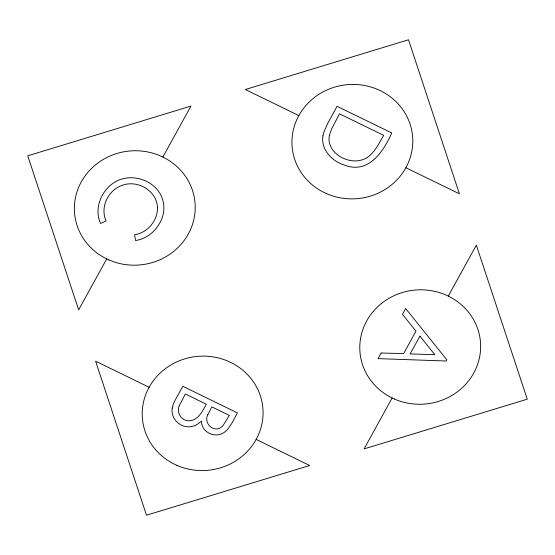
<?xml version="1.0" encoding="UTF-8"?>
<svg xmlns="http://www.w3.org/2000/svg" width="555" height="555" viewBox="0 0 555 555"><rect width="100%" height="100%" fill="white"/><g stroke="black" fill="none" stroke-linecap="round" stroke-linejoin="round"><path stroke-width="0.83" d="M106.713 258.907L78.644 309.85L27.75 155.816L190.934 106.081L162.858 157.023M392.142 397.977L364.066 448.919L527.25 399.184L476.356 245.15L448.287 296.092M298.84 115.579L245.324 89.508L408.508 39.773L459.394 193.806L405.878 167.728M149.122 387.272L95.606 361.194L146.492 515.227L309.676 465.492L256.16 439.421M172.251 408.071C170.565 417.499 178.564 426.58 187.985 426.809A15.346 14.52 -5.2 0 0 197.871 423.944L201.423 421.12C201.278 429.431 209.45 435.661 217.4 434.898C228.66 433.719 232.413 421.113 237.478 412.927L182.81 386.294L174.929 400.585L173.202 404.387L172.251 408.071M322.941 135.843C320.596 149.482 332.07 161.297 344.322 165.099C368.298 174.346 383.311 152.084 391.761 132.95L337.093 106.317L327.97 122.87L323.947 131.882L322.941 135.843M329.358 135.489C326.409 151.12 343.864 162.448 357.919 160.756A21.319 20.174 -5.2 0 0 368.249 156.808C375.333 151.307 379.231 142.919 383.665 135.33L339.507 113.824L331.515 129.142L329.358 135.489M157.453 207.736C157.689 220.828 147.443 232.795 134.546 234.807L135.587 240.523C148.095 238.685 158.286 229.09 162.338 217.324A31.767 30.053 -5.2 0 0 162.539 199.287C157.648 183.504 139.229 174.957 123.626 178.557C104.874 182.824 92.338 205.669 100.58 223.471L106.109 220.959C99.657 207.008 108.544 189.435 122.96 185.079C138.146 179.848 157.114 191.114 157.453 207.736M179.369 405.532C176.185 411.956 180.729 420.142 187.888 420.766C197.642 421.418 202.415 411.47 206.314 404.207L185.349 393.994L179.369 405.532M207.841 414.703C203.747 422.022 211.559 431.478 219.475 428.363L222.86 425.9L229.319 415.417L211.816 406.884L207.841 414.703M381.125 353.015L378.031 358.634L446.074 361L446.775 359.73L405.656 308.504L402.458 314.31L415.979 331.175L403.624 353.597L381.125 353.015M419.948 336.129L410.138 353.917L434.822 354.687L419.948 336.129M394.411 399.024A60.46 57.2 -5.2 0 0 480.443 341.748A60.46 57.2 -5.2 0 0 385.794 300.324A60.46 57.2 -5.2 0 0 394.411 399.024M326.555 193.646A60.46 57.2 -5.2 0 0 412.587 136.37A60.46 57.2 -5.2 0 0 317.939 94.947A60.46 57.2 -5.2 0 0 326.555 193.646M176.837 465.333A60.46 57.2 -5.2 0 0 262.869 408.064A60.46 57.2 -5.2 0 0 168.22 366.64A60.46 57.2 -5.2 0 0 176.837 465.333M108.981 259.955A60.46 57.2 -5.2 0 0 195.013 202.686A60.46 57.2 -5.2 0 0 100.365 161.262A60.46 57.2 -5.2 0 0 108.981 259.955"/></g></svg>
